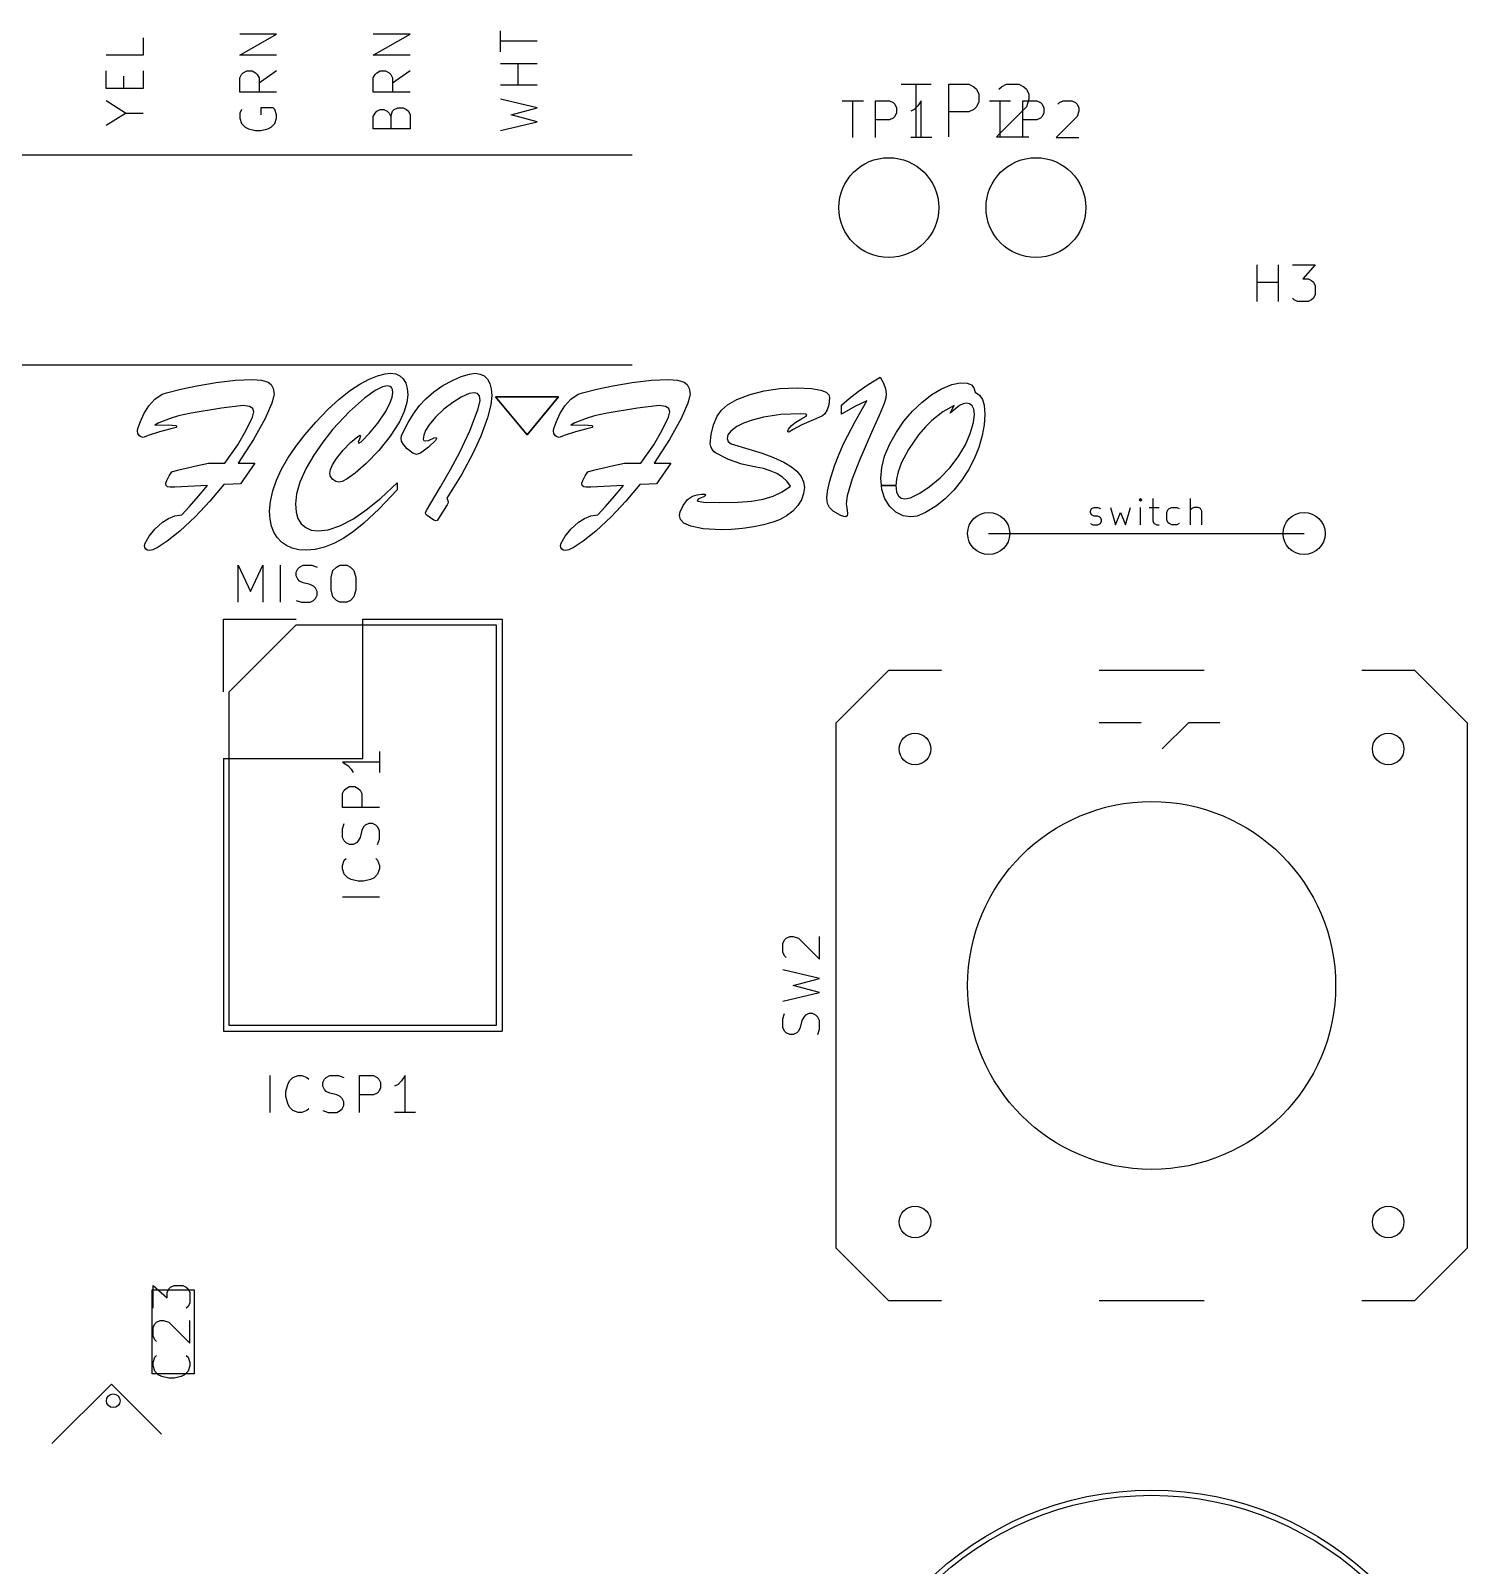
# Model space of a CAD drawing. Header units: millimetres. Extents: x 117.8 to 177.7, y -137.1 to -65.9.
# Drawn here: x 149.18 to 176.6, y -95.13 to -65.93 of the extents above; entities that cross this region are included whole.
import ezdxf

# ---------------------------------------------------------------- set-up
doc = ezdxf.new("R2010")
doc.units = ezdxf.units.MM
doc.layers.add('Component Marking Layer', color=9, linetype='CONTINUOUS', true_color=0xafafaf)
doc.layers.add('Top Silkscreen Layer', color=41, linetype='CONTINUOUS', true_color=0xf2eda1)

msp = doc.modelspace()

# ---------------------------------------------------------------- linework, layer by layer
at = {"layer": 'Component Marking Layer', "linetype": 'CONTINUOUS'}
for p, q in [((164.616666, -67.264733), (165.016666, -67.264733)), ((164.816666, -67.964733), (164.816666, -67.264733)), ((165.249999, -67.964733), (165.249999, -67.264733)), ((165.249999, -67.264733), (165.516666, -67.264733)), ((165.516666, -67.264733), (165.583333, -67.298066)), ((165.583333, -67.298066), (165.616666, -67.3314)), ((165.616666, -67.3314), (165.649999, -67.398066)), ((165.649999, -67.398066), (165.649999, -67.498066)), ((165.983333, -67.4314), (165.916666, -67.464733)), ((166.049999, -67.364733), (165.983333, -67.4314)), ((166.116666, -67.264733), (166.049999, -67.364733)), ((166.116666, -67.964733), (166.116666, -67.264733)), ((167.416666, -67.264733), (167.816666, -67.264733)), ((167.616666, -67.964733), (167.616666, -67.264733)), ((168.049999, -67.964733), (168.049999, -67.264733)), ((168.049999, -67.264733), (168.316666, -67.264733)), ((168.316666, -67.264733), (168.383333, -67.298066)), ((168.383333, -67.298066), (168.416666, -67.3314)), ((168.416666, -67.3314), (168.449999, -67.398066)), ((168.449999, -67.398066), (168.449999, -67.498066)), ((168.716666, -67.3314), (168.749999, -67.298066)), ((168.749999, -67.298066), (168.816666, -67.264733)), ((168.816666, -67.264733), (168.983333, -67.264733)), ((168.983333, -67.264733), (169.049999, -67.298066)), ((169.049999, -67.298066), (169.083333, -67.3314)), ((169.083333, -67.3314), (169.116666, -67.398066)), ((169.116666, -67.398066), (169.116666, -67.464733)), ((165.516666, -67.6314), (165.249999, -67.6314)), ((165.583333, -67.598066), (165.516666, -67.6314)), ((165.616666, -67.564733), (165.583333, -67.598066)), ((165.649999, -67.498066), (165.616666, -67.564733)), ((168.316666, -67.6314), (168.049999, -67.6314)), ((168.383333, -67.598066), (168.316666, -67.6314)), ((168.416666, -67.564733), (168.383333, -67.598066)), ((168.449999, -67.498066), (168.416666, -67.564733)), ((169.083333, -67.564733), (168.683333, -67.964733)), ((169.116666, -67.464733), (169.083333, -67.564733)), ((166.316666, -67.964733), (165.916666, -67.964733)), ((168.683333, -67.964733), (169.116666, -67.964733)), ((172.510592, -71.087406), (172.510592, -70.387406)), ((172.910592, -71.087406), (172.910592, -70.387406)), ((173.177259, -70.387406), (173.610592, -70.387406)), ((173.610592, -70.387406), (173.377259, -70.654073)), ((173.377259, -70.654073), (173.477259, -70.654073)), ((173.477259, -70.654073), (173.543925, -70.687406)), ((172.510592, -70.720739), (172.910592, -70.720739)), ((173.543925, -70.687406), (173.577259, -70.720739)), ((173.577259, -70.720739), (173.610592, -70.787406)), ((173.610592, -70.787406), (173.610592, -70.954073)), ((173.210592, -71.054073), (173.177259, -71.020739)), ((173.277259, -71.087406), (173.210592, -71.054073)), ((173.477259, -71.087406), (173.277259, -71.087406)), ((173.543925, -71.054073), (173.477259, -71.087406)), ((173.577259, -71.020739), (173.543925, -71.054073)), ((173.610592, -70.954073), (173.577259, -71.020739)), ((152.955, -78.51), (154.225, -77.24)), ((154.225, -77.24), (158.035, -77.24)), ((158.035, -77.24), (158.035, -84.86)), ((152.955, -84.86), (152.955, -78.51)), ((170.3, -79.1), (169.5, -79.1)), ((171.2, -79.1), (170.7, -79.6)), ((171.8, -79.1), (171.2, -79.1)), ((155.809733, -79.649999), (155.809733, -80.049999)), ((155.809733, -79.849999), (155.109733, -79.849999)), ((155.109733, -79.849999), (155.209733, -79.916666)), ((155.209733, -79.916666), (155.2764, -79.983333)), ((155.2764, -79.983333), (155.309733, -80.049999)), ((155.109733, -80.449999), (155.143066, -80.383333)), ((155.109733, -80.716666), (155.109733, -80.449999)), ((155.143066, -80.383333), (155.1764, -80.349999)), ((155.1764, -80.349999), (155.243066, -80.316666)), ((155.243066, -80.316666), (155.343066, -80.316666)), ((155.343066, -80.316666), (155.409733, -80.349999)), ((155.409733, -80.349999), (155.443066, -80.383333)), ((155.443066, -80.383333), (155.4764, -80.449999)), ((155.4764, -80.449999), (155.4764, -80.716666)), ((155.809733, -80.716666), (155.109733, -80.716666)), ((155.109733, -81.116666), (155.143066, -81.016666)), ((155.109733, -81.283333), (155.109733, -81.116666)), ((155.4764, -81.15), (155.443066, -81.283333)), ((155.509733, -81.083333), (155.4764, -81.15)), ((155.543066, -81.05), (155.509733, -81.083333)), ((155.609733, -81.016666), (155.543066, -81.05)), ((155.6764, -81.016666), (155.609733, -81.016666)), ((155.743066, -81.05), (155.6764, -81.016666)), ((155.7764, -81.083333), (155.743066, -81.05)), ((155.809733, -81.15), (155.7764, -81.083333)), ((155.809733, -81.316666), (155.809733, -81.15)), ((155.143066, -81.35), (155.109733, -81.283333)), ((155.1764, -81.383333), (155.143066, -81.35)), ((155.243066, -81.416666), (155.1764, -81.383333)), ((155.309733, -81.416666), (155.243066, -81.416666)), ((155.3764, -81.383333), (155.309733, -81.416666)), ((155.409733, -81.35), (155.3764, -81.383333)), ((155.443066, -81.283333), (155.409733, -81.35)), ((155.7764, -81.416666), (155.809733, -81.316666)), ((155.109733, -81.816666), (155.143066, -81.716666)), ((155.143066, -81.716666), (155.1764, -81.683333)), ((155.743066, -81.683333), (155.7764, -81.716666)), ((155.7764, -81.716666), (155.809733, -81.816666)), ((155.109733, -81.883333), (155.109733, -81.816666)), ((155.143066, -81.983333), (155.109733, -81.883333)), ((155.209733, -82.05), (155.143066, -81.983333)), ((155.7764, -81.983333), (155.709733, -82.05)), ((155.809733, -81.883333), (155.7764, -81.983333)), ((155.809733, -81.816666), (155.809733, -81.883333)), ((155.2764, -82.083333), (155.209733, -82.05)), ((155.409733, -82.116666), (155.2764, -82.083333)), ((155.509733, -82.116666), (155.409733, -82.116666)), ((155.643066, -82.083333), (155.509733, -82.116666)), ((155.709733, -82.05), (155.643066, -82.083333)), ((155.809733, -82.416666), (155.109733, -82.416666)), ((163.515566, -83.233333), (163.5489, -83.2)), ((163.5489, -83.2), (163.615566, -83.166666)), ((163.615566, -83.166666), (163.682233, -83.166666)), ((163.682233, -83.166666), (163.782233, -83.2)), ((163.782233, -83.2), (164.182233, -83.6)), ((164.182233, -83.6), (164.182233, -83.166666)), ((163.482233, -83.3), (163.515566, -83.233333)), ((163.482233, -83.466666), (163.482233, -83.3)), ((163.515566, -83.533333), (163.482233, -83.466666)), ((164.182233, -83.966666), (163.482233, -83.8)), ((163.5489, -83.566666), (163.515566, -83.533333)), ((163.682233, -84.1), (164.182233, -83.966666)), ((163.482233, -84.4), (164.182233, -84.233333)), ((164.182233, -84.233333), (163.682233, -84.1)), ((163.482233, -84.733333), (163.515566, -84.633333)), ((163.915566, -84.666667), (163.882233, -84.7)), ((163.982233, -84.633333), (163.915566, -84.666667)), ((164.0489, -84.633333), (163.982233, -84.633333)), ((164.115566, -84.666667), (164.0489, -84.633333)), ((164.1489, -84.7), (164.115566, -84.666667)), ((158.035, -84.86), (152.955, -84.86)), ((163.482233, -84.9), (163.482233, -84.733333)), ((163.515566, -84.966667), (163.482233, -84.9)), ((163.5489, -85), (163.515566, -84.966667)), ((163.782233, -84.966667), (163.7489, -85)), ((163.815566, -84.9), (163.782233, -84.966667)), ((163.8489, -84.766667), (163.815566, -84.9)), ((163.882233, -84.7), (163.8489, -84.766667)), ((164.182233, -84.766667), (164.1489, -84.7)), ((164.1489, -85.033333), (164.182233, -84.933333)), ((164.182233, -84.933333), (164.182233, -84.766667)), ((163.615566, -85.033333), (163.5489, -85)), ((163.682233, -85.033333), (163.615566, -85.033333)), ((163.7489, -85), (163.682233, -85.033333)), ((151.49, -89.89), (152.29, -89.89)), ((151.49, -91.49), (151.49, -89.89)), ((151.504733, -90.24), (151.504733, -89.806666)), ((151.504733, -89.806666), (151.7714, -90.04)), ((151.7714, -89.94), (151.804733, -89.873333)), ((151.804733, -89.873333), (151.838066, -89.84)), ((151.838066, -89.84), (151.904733, -89.806666)), ((151.904733, -89.806666), (152.0714, -89.806666)), ((152.0714, -89.806666), (152.138066, -89.84)), ((152.138066, -89.84), (152.1714, -89.873333)), ((152.1714, -89.873333), (152.204733, -89.94)), ((152.29, -89.89), (152.29, -91.49)), ((151.7714, -90.04), (151.7714, -89.94)), ((152.1714, -90.206666), (152.138066, -90.24)), ((152.204733, -90.14), (152.1714, -90.206666)), ((152.204733, -89.94), (152.204733, -90.14)), ((151.538066, -90.54), (151.5714, -90.506667)), ((151.5714, -90.506667), (151.638066, -90.473333)), ((151.638066, -90.473333), (151.704733, -90.473333)), ((151.704733, -90.473333), (151.804733, -90.506667)), ((151.804733, -90.506667), (152.204733, -90.906667)), ((152.204733, -90.906667), (152.204733, -90.473333)), ((151.504733, -90.606667), (151.538066, -90.54)), ((151.504733, -90.773333), (151.504733, -90.606667)), ((151.538066, -90.84), (151.504733, -90.773333)), ((151.5714, -90.873333), (151.538066, -90.84)), ((151.504733, -91.273333), (151.538066, -91.173333)), ((151.504733, -91.34), (151.504733, -91.273333)), ((151.538066, -91.44), (151.504733, -91.34)), ((151.538066, -91.173333), (151.5714, -91.14)), ((152.138066, -91.14), (152.1714, -91.173333)), ((152.1714, -91.173333), (152.204733, -91.273333)), ((152.204733, -91.34), (152.1714, -91.44)), ((152.204733, -91.273333), (152.204733, -91.34)), ((152.29, -91.49), (151.49, -91.49)), ((151.604733, -91.506667), (151.538066, -91.44)), ((151.6714, -91.54), (151.604733, -91.506667)), ((151.804733, -91.573333), (151.6714, -91.54)), ((151.904733, -91.573333), (151.804733, -91.573333)), ((152.038066, -91.54), (151.904733, -91.573333)), ((152.104733, -91.506667), (152.038066, -91.54)), ((152.1714, -91.44), (152.104733, -91.506667))]:
    msp.add_line(p, q, dxfattribs=at)
at = {"layer": 'Component Marking Layer'}
for centre, radius in [((150.747487, -92.001903), 0.13), ((170.5, -99.8), 6)]:
    msp.add_circle(centre, radius, dxfattribs=at)
at = {"layer": 'Top Silkscreen Layer', "linetype": 'CONTINUOUS'}
for p, q in [((158.114733, -66.333333), (158.114733, -65.933333)), ((151.314733, -66.066667), (151.314733, -66.4)), ((153.154733, -66.399999), (153.854733, -65.999999)), ((153.854733, -65.999999), (153.154733, -65.999999)), ((155.694733, -66.399999), (156.394733, -65.999999)), ((156.394733, -65.999999), (155.694733, -65.999999)), ((158.814733, -66.133333), (158.114733, -66.133333)), ((151.314733, -66.4), (150.614733, -66.4)), ((153.854733, -66.399999), (153.154733, -66.399999)), ((156.394733, -66.399999), (155.694733, -66.399999)), ((158.814733, -66.566666), (158.114733, -66.566666)), ((158.448066, -66.966666), (158.448066, -66.566666)), ((150.614733, -67.033333), (150.614733, -66.7)), ((150.948066, -67.033333), (150.948066, -66.8)), ((151.314733, -66.7), (151.314733, -67.033333)), ((153.154733, -66.833332), (153.188066, -66.766666)), ((153.154733, -67.099999), (153.154733, -66.833332)), ((153.188066, -66.766666), (153.2214, -66.733332)), ((153.2214, -66.733332), (153.288066, -66.699999)), ((153.288066, -66.699999), (153.388066, -66.699999)), ((153.388066, -66.699999), (153.454733, -66.733332)), ((153.454733, -66.733332), (153.488066, -66.766666)), ((153.488066, -66.766666), (153.5214, -66.833332)), ((153.854733, -66.699999), (153.5214, -66.933332)), ((153.5214, -66.833332), (153.5214, -67.099999)), ((155.694733, -66.833332), (155.728066, -66.766666)), ((155.694733, -67.099999), (155.694733, -66.833332)), ((155.728066, -66.766666), (155.7614, -66.733332)), ((155.7614, -66.733332), (155.828066, -66.699999)), ((155.828066, -66.699999), (155.928066, -66.699999)), ((155.928066, -66.699999), (155.994733, -66.733332)), ((155.994733, -66.733332), (156.028066, -66.766666)), ((156.028066, -66.766666), (156.0614, -66.833332)), ((156.394733, -66.699999), (156.0614, -66.933332)), ((156.0614, -66.833332), (156.0614, -67.099999)), ((151.314733, -67.033333), (150.614733, -67.033333)), ((153.854733, -67.099999), (153.154733, -67.099999)), ((156.394733, -67.099999), (155.694733, -67.099999)), ((158.814733, -66.966666), (158.114733, -66.966666)), ((165.738095, -66.953519), (166.309523, -66.953519)), ((166.023809, -67.953519), (166.023809, -66.953519)), ((166.642857, -67.953519), (166.642857, -66.953519)), ((166.642857, -66.953519), (167.023809, -66.953519)), ((167.023809, -66.953519), (167.119047, -67.001138)), ((167.119047, -67.001138), (167.166666, -67.048757)), ((167.166666, -67.048757), (167.214285, -67.143995)), ((167.214285, -67.143995), (167.214285, -67.286852)), ((167.595238, -67.048757), (167.642857, -67.001138)), ((167.642857, -67.001138), (167.738095, -66.953519)), ((167.738095, -66.953519), (167.97619, -66.953519)), ((167.97619, -66.953519), (168.071428, -67.001138)), ((168.071428, -67.001138), (168.119047, -67.048757)), ((168.119047, -67.048757), (168.166666, -67.143995)), ((168.166666, -67.143995), (168.166666, -67.239233)), ((150.9814, -67.5), (150.614733, -67.266666)), ((153.188066, -67.433332), (153.154733, -67.499999)), ((153.788066, -67.399999), (153.554733, -67.399999)), ((153.554733, -67.399999), (153.554733, -67.533332)), ((153.8214, -67.433332), (153.788066, -67.399999)), ((153.854733, -67.533332), (153.8214, -67.433332)), ((155.7614, -67.466666), (155.828066, -67.433332)), ((155.828066, -67.433332), (155.894733, -67.433332)), ((155.894733, -67.433332), (155.9614, -67.466666)), ((156.0614, -67.466666), (156.094733, -67.433332)), ((156.094733, -67.433332), (156.1614, -67.399999)), ((156.1614, -67.399999), (156.2614, -67.399999)), ((156.2614, -67.399999), (156.328066, -67.433332)), ((156.328066, -67.433332), (156.3614, -67.466666)), ((158.814733, -67.399999), (158.114733, -67.233333)), ((158.314733, -67.533333), (158.814733, -67.399999)), ((167.119047, -67.429709), (167.023809, -67.477328)), ((167.166666, -67.38209), (167.119047, -67.429709)), ((167.214285, -67.286852), (167.166666, -67.38209)), ((168.119047, -67.38209), (167.547619, -67.953519)), ((168.166666, -67.239233), (168.119047, -67.38209)), ((150.614733, -67.733333), (150.9814, -67.5)), ((150.9814, -67.5), (151.314733, -67.5)), ((153.154733, -67.499999), (153.154733, -67.599999)), ((153.154733, -67.599999), (153.188066, -67.699999)), ((153.188066, -67.699999), (153.254733, -67.766666)), ((153.754733, -67.766666), (153.8214, -67.699999)), ((153.8214, -67.699999), (153.854733, -67.599999)), ((153.854733, -67.599999), (153.854733, -67.533332)), ((155.694733, -67.566666), (155.728066, -67.499999)), ((155.694733, -67.799999), (155.694733, -67.566666)), ((155.728066, -67.499999), (155.7614, -67.466666)), ((155.9614, -67.466666), (155.994733, -67.499999)), ((155.994733, -67.499999), (156.028066, -67.566666)), ((156.028066, -67.566666), (156.0614, -67.466666)), ((156.028066, -67.566666), (156.028066, -67.799999)), ((156.3614, -67.466666), (156.394733, -67.533332)), ((156.394733, -67.533332), (156.394733, -67.799999)), ((158.114733, -67.833333), (158.814733, -67.666666)), ((158.814733, -67.666666), (158.314733, -67.533333)), ((167.023809, -67.477328), (166.642857, -67.477328)), ((153.254733, -67.766666), (153.3214, -67.799999)), ((153.3214, -67.799999), (153.454733, -67.833332)), ((153.454733, -67.833332), (153.554733, -67.833332)), ((153.554733, -67.833332), (153.688066, -67.799999)), ((153.688066, -67.799999), (153.754733, -67.766666)), ((156.394733, -67.799999), (155.694733, -67.799999)), ((167.547619, -67.953519), (168.166666, -67.953519)), ((160.62, -68.3), (136.3, -68.3)), ((160.62, -72.3), (136.3, -72.3)), ((152.030914, -72.755326), (152.339103, -72.690394)), ((152.339103, -72.690394), (152.704108, -72.628197)), ((152.704108, -72.628197), (153.072297, -72.584455)), ((153.072297, -72.584455), (153.390675, -72.570861)), ((153.390675, -72.570861), (153.568759, -72.585366)), ((153.568759, -72.585366), (153.693108, -72.623068)), ((153.693108, -72.623068), (153.753897, -72.668339)), ((153.753897, -72.668339), (153.792309, -72.739631)), ((155.261548, -72.775048), (155.441582, -72.656957)), ((155.441582, -72.656957), (155.61885, -72.563273)), ((155.61885, -72.563273), (155.772409, -72.501252)), ((155.772409, -72.501252), (155.919976, -72.461225)), ((155.962185, -72.691762), (155.87081, -72.709762)), ((155.919976, -72.461225), (156.025566, -72.449961)), ((156.008061, -72.70021), (155.962185, -72.691762)), ((156.038939, -72.723635), (156.008061, -72.70021)), ((156.025566, -72.449961), (156.122226, -72.462801)), ((156.122226, -72.462801), (156.199773, -72.499237)), ((156.199773, -72.499237), (156.262223, -72.558207)), ((156.262223, -72.558207), (156.310415, -72.642669)), ((156.310415, -72.642669), (156.339213, -72.741461)), ((156.844219, -72.805706), (157.016765, -72.686449)), ((157.016765, -72.686449), (157.198538, -72.585997)), ((157.198538, -72.585997), (157.364994, -72.514258)), ((157.364994, -72.514258), (157.52569, -72.465932)), ((157.52569, -72.465932), (157.634638, -72.452709)), ((157.634638, -72.452709), (157.727335, -72.465589)), ((157.727335, -72.465589), (157.802732, -72.502468)), ((157.802732, -72.502468), (157.865081, -72.56445)), ((157.865081, -72.56445), (157.90893, -72.643121)), ((157.90893, -72.643121), (157.937542, -72.745189)), ((159.944382, -72.755326), (160.252571, -72.690394)), ((160.252571, -72.690394), (160.617576, -72.628197)), ((160.617576, -72.628197), (160.985765, -72.584455)), ((160.985765, -72.584455), (161.304143, -72.570861)), ((161.304143, -72.570861), (161.482227, -72.585366)), ((161.482227, -72.585366), (161.606577, -72.623068)), ((161.606577, -72.623068), (161.667365, -72.668339)), ((161.667365, -72.668339), (161.705777, -72.739631)), ((164.917411, -72.801304), (165.110118, -72.663918)), ((165.110118, -72.663918), (165.336531, -72.528729)), ((165.336531, -72.528729), (165.401826, -72.642)), ((165.401826, -72.642), (165.437952, -72.745585)), ((166.503401, -72.747266), (166.698906, -72.664711)), ((166.698906, -72.664711), (166.859621, -72.633432)), ((166.859621, -72.633432), (166.99433, -72.642669)), ((166.99433, -72.642669), (167.070581, -72.674593)), ((167.070581, -72.674593), (167.118284, -72.728659)), ((151.423299, -73.071864), (151.539303, -72.941498)), ((151.539303, -72.941498), (151.677555, -72.851496)), ((151.677555, -72.851496), (151.762439, -72.822846)), ((151.762439, -72.822846), (152.030914, -72.755326)), ((153.798606, -72.909271), (153.765832, -73.018558)), ((153.792309, -72.739631), (153.806864, -72.847466)), ((153.806864, -72.847466), (153.798606, -72.909271)), ((154.828181, -73.140639), (155.044077, -72.944919)), ((155.044077, -72.944919), (155.261548, -72.775048)), ((155.526578, -72.924403), (155.240287, -73.179629)), ((155.732353, -72.777971), (155.526578, -72.924403)), ((155.87081, -72.709762), (155.732353, -72.777971)), ((156.009772, -73.027429), (156.052283, -72.907448)), ((156.057524, -72.76001), (156.038939, -72.723635)), ((156.052283, -72.907448), (156.064584, -72.814677)), ((156.064584, -72.814677), (156.057524, -72.76001)), ((156.349433, -72.85974), (156.333796, -73.010752)), ((156.339213, -72.741461), (156.349433, -72.85974)), ((156.576118, -73.067875), (156.693998, -72.938508)), ((156.693998, -72.938508), (156.844219, -72.805706)), ((157.367192, -72.908832), (157.209858, -73.006451)), ((157.519753, -72.839341), (157.367192, -72.908832)), ((157.612107, -72.821638), (157.519753, -72.839341)), ((157.67441, -72.837177), (157.612107, -72.821638)), ((157.711862, -72.882062), (157.67441, -72.837177)), ((157.692476, -73.130261), (157.726779, -72.969466)), ((157.726779, -72.969466), (157.711862, -72.882062)), ((157.948063, -72.876959), (157.930245, -73.05278)), ((157.937542, -72.745189), (157.948063, -72.876959)), ((159.22, -72.9), (158.02, -72.9)), ((158.02, -72.9), (158.62, -73.62)), ((158.62, -73.62), (158.02, -72.9)), ((158.02, -72.9), (159.22, -72.9)), ((158.62, -73.62), (159.22, -72.9)), ((159.22, -72.9), (158.62, -73.62)), ((159.336767, -73.071864), (159.452771, -72.941498)), ((159.452771, -72.941498), (159.591024, -72.851496)), ((159.591024, -72.851496), (159.675907, -72.822846)), ((159.675907, -72.822846), (159.944382, -72.755326)), ((161.712074, -72.909271), (161.6793, -73.018558)), ((161.705777, -72.739631), (161.720333, -72.847466)), ((161.720333, -72.847466), (161.712074, -72.909271)), ((162.432404, -73.053056), (162.607698, -72.953625)), ((162.607698, -72.953625), (162.866137, -72.853878)), ((162.866137, -72.853878), (163.132098, -72.784877)), ((163.132098, -72.784877), (163.427091, -72.741749)), ((163.427091, -72.741749), (163.754754, -72.726749)), ((163.754754, -72.726749), (164.033024, -72.739749)), ((164.033024, -72.739749), (164.210694, -72.771812)), ((164.210694, -72.771812), (164.309048, -72.812732)), ((164.309048, -72.812732), (164.356921, -72.85874)), ((164.356921, -72.85874), (164.371528, -72.911031)), ((164.371528, -72.911031), (164.359572, -73.055162)), ((164.598857, -73.061423), (164.748333, -72.934478)), ((164.748333, -72.934478), (164.917411, -72.801304)), ((165.084473, -72.973312), (164.853032, -73.082538)), ((164.857876, -73.367887), (165.084473, -72.973312)), ((165.441201, -72.925748), (165.414384, -73.024603)), ((165.437952, -72.745585), (165.449371, -72.842154)), ((165.449371, -72.842154), (165.441201, -72.925748)), ((166.137458, -72.998576), (166.320339, -72.857583)), ((166.320339, -72.857583), (166.503401, -72.747266)), ((167.118284, -72.728659), (167.141791, -72.810647)), ((167.141791, -72.810647), (167.224931, -72.86718)), ((167.224931, -72.86718), (167.282109, -72.951147)), ((167.282109, -72.951147), (167.313456, -73.060798)), ((151.26448, -73.366971), (151.331007, -73.222506)), ((151.331007, -73.222506), (151.423299, -73.071864)), ((151.991786, -73.263067), (151.828131, -73.309635)), ((152.22875, -73.212182), (151.991786, -73.263067)), ((152.804675, -73.116927), (152.22875, -73.212182)), ((153.218667, -73.066735), (152.804675, -73.116927)), ((153.342458, -73.083682), (153.218667, -73.066735)), ((153.278934, -73.536048), (153.394739, -73.286408)), ((153.40093, -73.123416), (153.342458, -73.083682)), ((153.394739, -73.286408), (153.419434, -73.183606)), ((153.419434, -73.183606), (153.40093, -73.123416)), ((153.765832, -73.018558), (153.635589, -73.314764)), ((154.59931, -73.380343), (154.828181, -73.140639)), ((155.240287, -73.179629), (154.928122, -73.516814)), ((155.780022, -73.398952), (155.926282, -73.18269)), ((155.926282, -73.18269), (156.009772, -73.027429)), ((156.283473, -73.181083), (156.19153, -73.375397)), ((156.333796, -73.010752), (156.283473, -73.181083)), ((156.357899, -73.386836), (156.460258, -73.224455)), ((156.460258, -73.224455), (156.576118, -73.067875)), ((156.879847, -73.284512), (156.755364, -73.432367)), ((157.038197, -73.13726), (156.879847, -73.284512)), ((157.209858, -73.006451), (157.038197, -73.13726)), ((157.528026, -73.548504), (157.692476, -73.130261)), ((157.930245, -73.05278), (157.866586, -73.30231)), ((159.177948, -73.366971), (159.244475, -73.222506)), ((159.244475, -73.222506), (159.336767, -73.071864)), ((159.905254, -73.263067), (159.741599, -73.309635)), ((160.142219, -73.212182), (159.905254, -73.263067)), ((160.718143, -73.116927), (160.142219, -73.212182)), ((161.132135, -73.066735), (160.718143, -73.116927)), ((161.255926, -73.083682), (161.132135, -73.066735)), ((161.192402, -73.536048), (161.308207, -73.286408)), ((161.314398, -73.123416), (161.255926, -73.083682)), ((161.308207, -73.286408), (161.332903, -73.183606)), ((161.332903, -73.183606), (161.314398, -73.123416)), ((161.6793, -73.018558), (161.549057, -73.314764)), ((162.165465, -73.434748), (162.237542, -73.267273)), ((162.237542, -73.267273), (162.320071, -73.150816)), ((162.320071, -73.150816), (162.432404, -73.053056)), ((163.11728, -73.288203), (162.90419, -73.342207)), ((163.44709, -73.238123), (163.11728, -73.288203)), ((163.818135, -73.220608), (163.44709, -73.238123)), ((163.924801, -73.230688), (163.818135, -73.220608)), ((163.830408, -73.323007), (163.927837, -73.26521)), ((163.943248, -73.24717), (163.924801, -73.230688)), ((163.927837, -73.26521), (163.943248, -73.24717)), ((164.23927, -73.260542), (164.070193, -73.33528)), ((164.282738, -73.222646), (164.23927, -73.260542)), ((164.329396, -73.148984), (164.282738, -73.222646)), ((164.359572, -73.055162), (164.329396, -73.148984)), ((164.598857, -73.229584), (164.598857, -73.061423)), ((164.853032, -73.082538), (164.598857, -73.229584)), ((165.319129, -73.254131), (165.168553, -73.577997)), ((165.414384, -73.024603), (165.319129, -73.254131)), ((165.788777, -73.365357), (165.954038, -73.173531)), ((165.954038, -73.173531), (166.137458, -72.998576)), ((166.529047, -73.183789), (166.316922, -73.351767)), ((166.742271, -73.062705), (166.529047, -73.183789)), ((166.670464, -73.212365), (166.742271, -73.062705)), ((166.847784, -73.066919), (166.670464, -73.212365)), ((166.917223, -73.030554), (166.847784, -73.066919)), ((166.977843, -73.019658), (166.917223, -73.030554)), ((167.037384, -73.033057), (166.977843, -73.019658)), ((167.08647, -73.074063), (167.037384, -73.033057)), ((167.117743, -73.135836), (167.08647, -73.074063)), ((167.111857, -73.38625), (167.129518, -73.226653)), ((167.129518, -73.226653), (167.117743, -73.135836)), ((167.313456, -73.060798), (167.326256, -73.238927)), ((167.326256, -73.238927), (167.314228, -73.429946)), ((151.208243, -73.548321), (151.21766, -73.501124)), ((151.216054, -73.59623), (151.208243, -73.548321)), ((151.21766, -73.501124), (151.26448, -73.366971)), ((151.628279, -73.564808), (151.432641, -73.632402)), ((151.616006, -73.392616), (151.540169, -73.439694)), ((151.540169, -73.439694), (151.796441, -73.431451)), ((151.828131, -73.309635), (151.616006, -73.392616)), ((151.845533, -73.510403), (151.628279, -73.564808)), ((151.796441, -73.431451), (151.935743, -73.445323)), ((151.944945, -73.481666), (151.845533, -73.510403)), ((151.935743, -73.445323), (151.960389, -73.468454)), ((151.960389, -73.468454), (151.944945, -73.481666)), ((153.116931, -73.811528), (153.278934, -73.536048)), ((153.635589, -73.314764), (153.418335, -73.710254)), ((154.391747, -73.624102), (154.59931, -73.380343)), ((154.928122, -73.516814), (154.732639, -73.762609)), ((155.621833, -73.593567), (155.780022, -73.398952)), ((156.19153, -73.375397), (156.016405, -73.651357)), ((156.233265, -73.641439), (156.286051, -73.520478)), ((156.286051, -73.520478), (156.357899, -73.386836)), ((156.688349, -73.539232), (156.653245, -73.627995)), ((156.755364, -73.432367), (156.688349, -73.539232)), ((157.338433, -73.952055), (157.528026, -73.548504)), ((157.866586, -73.30231), (157.739052, -73.647606)), ((159.121711, -73.548321), (159.131128, -73.501124)), ((159.129523, -73.59623), (159.121711, -73.548321)), ((159.131128, -73.501124), (159.177948, -73.366971)), ((159.541748, -73.564808), (159.346109, -73.632402)), ((159.529474, -73.392616), (159.453637, -73.439694)), ((159.453637, -73.439694), (159.709909, -73.431451)), ((159.741599, -73.309635), (159.529474, -73.392616)), ((159.759002, -73.510403), (159.541748, -73.564808)), ((159.709909, -73.431451), (159.849212, -73.445323)), ((159.858413, -73.481666), (159.759002, -73.510403)), ((159.849212, -73.445323), (159.873857, -73.468454)), ((159.873857, -73.468454), (159.858413, -73.481666)), ((161.0304, -73.811528), (161.192402, -73.536048)), ((161.549057, -73.314764), (161.331803, -73.710254)), ((162.119917, -73.617134), (162.165465, -73.434748)), ((162.496824, -73.55042), (162.441083, -73.624047)), ((162.610048, -73.466622), (162.496824, -73.55042)), ((162.737729, -73.402257), (162.610048, -73.466622)), ((162.90419, -73.342207), (162.737729, -73.402257)), ((163.578349, -73.552534), (163.591671, -73.516164)), ((163.583117, -73.564598), (163.578349, -73.552534)), ((163.598866, -73.569021), (163.583117, -73.564598)), ((163.591671, -73.516164), (163.651072, -73.447021)), ((163.682946, -73.523958), (163.598866, -73.569021)), ((163.651072, -73.447021), (163.730576, -73.381901)), ((163.845795, -73.429802), (163.682946, -73.523958)), ((163.730576, -73.381901), (163.830408, -73.323007)), ((164.070193, -73.33528), (163.845795, -73.429802)), ((164.639706, -73.791038), (164.857876, -73.367887)), ((165.168553, -73.577997), (164.946886, -74.091252)), ((165.519713, -73.793419), (165.644215, -73.57165)), ((165.644215, -73.57165), (165.788777, -73.365357)), ((166.198607, -73.469539), (166.065963, -73.624342)), ((166.316922, -73.351767), (166.198607, -73.469539)), ((167.050566, -73.597597), (167.111857, -73.38625)), ((167.314228, -73.429946), (167.276599, -73.636879)), ((151.238834, -73.635516), (151.216054, -73.59623)), ((151.273718, -73.662301), (151.238834, -73.635516)), ((151.31687, -73.671236), (151.273718, -73.662301)), ((151.432641, -73.632402), (151.31687, -73.671236)), ((152.870254, -74.165095), (153.116931, -73.811528)), ((153.418335, -73.710254), (153.126343, -74.165095)), ((154.070286, -74.067811), (154.221222, -73.845626)), ((154.221222, -73.845626), (154.391747, -73.624102)), ((154.732639, -73.762609), (154.562671, -74.010069)), ((155.121784, -73.915599), (155.262247, -73.770887)), ((155.262247, -73.770887), (155.398601, -73.65246)), ((155.398601, -73.65246), (155.437552, -73.632402)), ((155.430225, -73.708239), (155.408792, -73.76356)), ((155.408792, -73.76356), (155.421065, -73.780047)), ((155.421065, -73.780047), (155.466108, -73.75341)), ((155.45184, -73.644675), (155.430225, -73.708239)), ((155.437552, -73.632402), (155.45184, -73.644675)), ((155.466108, -73.75341), (155.621833, -73.593567)), ((156.016405, -73.651357), (155.798054, -73.923478)), ((156.222487, -73.686441), (156.233265, -73.641439)), ((156.232847, -73.742621), (156.222487, -73.686441)), ((156.267759, -73.807953), (156.232847, -73.742621)), ((156.336243, -73.886292), (156.267759, -73.807953)), ((156.743091, -73.859548), (156.592443, -73.9705)), ((156.653245, -73.627995), (156.642707, -73.702927)), ((156.642707, -73.702927), (156.652965, -73.730587)), ((156.652965, -73.730587), (156.689785, -73.739747)), ((156.689785, -73.739747), (156.744954, -73.728671)), ((156.875824, -73.73093), (156.743091, -73.859548)), ((156.744954, -73.728671), (156.849703, -73.682411)), ((156.849703, -73.682411), (156.888887, -73.672618)), ((156.898796, -73.690471), (156.875824, -73.73093)), ((156.888887, -73.672618), (156.898796, -73.690471)), ((157.739052, -73.647606), (157.587223, -73.977832)), ((159.152302, -73.635516), (159.129523, -73.59623)), ((159.187186, -73.662301), (159.152302, -73.635516)), ((159.230338, -73.671236), (159.187186, -73.662301)), ((159.346109, -73.632402), (159.230338, -73.671236)), ((160.783722, -74.165095), (161.0304, -73.811528)), ((161.331803, -73.710254), (161.039811, -74.165095)), ((162.105015, -73.796533), (162.119917, -73.617134)), ((162.113146, -73.844975), (162.105015, -73.796533)), ((162.13982, -73.898932), (162.113146, -73.844975)), ((162.441083, -73.624047), (162.424668, -73.691936)), ((162.424668, -73.691936), (162.44311, -73.752209)), ((162.44311, -73.752209), (162.501421, -73.793419)), ((162.501421, -73.793419), (162.840675, -73.892887)), ((164.547283, -74.001402), (164.639706, -73.791038)), ((165.421867, -74.026955), (165.519713, -73.793419)), ((166.065963, -73.624342), (165.874431, -73.900136)), ((166.823237, -74.038333), (166.956497, -73.812235)), ((166.956497, -73.812235), (167.050566, -73.597597)), ((167.210484, -73.862112), (167.123239, -74.079777)), ((167.276599, -73.636879), (167.210484, -73.862112)), ((152.349651, -74.204113), (152.56086, -74.165095)), ((152.56086, -74.165095), (152.870254, -74.165095)), ((153.126343, -74.165095), (153.441966, -74.165095)), ((153.441966, -74.165095), (153.169391, -74.556556)), ((153.949747, -74.275005), (154.070286, -74.067811)), ((154.562671, -74.010069), (154.416861, -74.259617)), ((154.917213, -74.190849), (154.991687, -74.075153)), ((154.991687, -74.075153), (155.121784, -73.915599)), ((155.798054, -73.923478), (155.559953, -74.171035)), ((156.448179, -73.974779), (156.336243, -73.886292)), ((156.513564, -73.995835), (156.448179, -73.974779)), ((156.592443, -73.9705), (156.513564, -73.995835)), ((157.163128, -74.285629), (157.338433, -73.952055)), ((157.587223, -73.977832), (157.37621, -74.368446)), ((160.263119, -74.204113), (160.474328, -74.165095)), ((160.474328, -74.165095), (160.783722, -74.165095)), ((161.039811, -74.165095), (161.355434, -74.165095)), ((161.355434, -74.165095), (161.082859, -74.556556)), ((162.176249, -73.945728), (162.13982, -73.898932)), ((162.205399, -73.968541), (162.176249, -73.945728)), ((162.450542, -74.090337), (162.205399, -73.968541)), ((162.707368, -74.17968), (162.450542, -74.090337)), ((162.840675, -73.892887), (163.094856, -73.969569)), ((163.094856, -73.969569), (163.309987, -74.052622)), ((163.309987, -74.052622), (163.50519, -74.14613)), ((163.50519, -74.14613), (163.648723, -74.234266)), ((164.467698, -74.211257), (164.547283, -74.001402)), ((164.946886, -74.091252), (164.806769, -74.460202)), ((165.366397, -74.244048), (165.421867, -74.026955)), ((165.744295, -74.15209), (165.680188, -74.325672)), ((165.874431, -73.900136), (165.744295, -74.15209)), ((166.662536, -74.251029), (166.823237, -74.038333)), ((167.123239, -74.079777), (167.015493, -74.288514)), ((151.765666, -74.492076), (151.808714, -74.400851)), ((151.808714, -74.400851), (151.860921, -74.329227)), ((151.860921, -74.329227), (151.972662, -74.296254)), ((151.972662, -74.296254), (152.349651, -74.204113)), ((153.851065, -74.484619), (153.949747, -74.275005)), ((154.416861, -74.259617), (154.296488, -74.521867)), ((154.867855, -74.357986), (154.879056, -74.283249)), ((154.880883, -74.417087), (154.867855, -74.357986)), ((154.879056, -74.283249), (154.917213, -74.190849)), ((154.922077, -74.471742), (154.880883, -74.417087)), ((155.348342, -74.354872), (155.197313, -74.461118)), ((155.559953, -74.171035), (155.348342, -74.354872)), ((156.973534, -74.610045), (157.163128, -74.285629)), ((157.37621, -74.368446), (157.095533, -74.827848)), ((159.679134, -74.492076), (159.722182, -74.400851)), ((159.722182, -74.400851), (159.774389, -74.329227)), ((159.774389, -74.329227), (159.88613, -74.296254)), ((159.88613, -74.296254), (160.263119, -74.204113)), ((162.977878, -74.237086), (162.707368, -74.17968)), ((163.115031, -74.265677), (162.977878, -74.237086)), ((163.245324, -74.305779), (163.115031, -74.265677)), ((163.368027, -74.359716), (163.245324, -74.305779)), ((163.47595, -74.427595), (163.368027, -74.359716)), ((163.567211, -74.509882), (163.47595, -74.427595)), ((163.648723, -74.234266), (163.75054, -74.317137)), ((163.75054, -74.317137), (163.832311, -74.415512)), ((163.832311, -74.415512), (163.878688, -74.516844)), ((164.37816, -74.496878), (164.467698, -74.211257)), ((165.348621, -74.448112), (165.366397, -74.244048)), ((165.361724, -74.585498), (165.348621, -74.448112)), ((165.680188, -74.325672), (165.64597, -74.468342)), ((166.271502, -74.613737), (166.477939, -74.442067)), ((166.477939, -74.442067), (166.662536, -74.251029)), ((167.015493, -74.288514), (166.886618, -74.489145)), ((151.74515, -74.544282), (151.765666, -74.492076)), ((151.755425, -74.58896), (151.74515, -74.544282)), ((151.783068, -74.610961), (151.755425, -74.58896)), ((151.828699, -74.619248), (151.783068, -74.610961)), ((151.921371, -74.62012), (151.828699, -74.619248)), ((152.538145, -74.589345), (151.921371, -74.62012)), ((152.368152, -74.789197), (152.538145, -74.589345)), ((152.849738, -74.568829), (152.587056, -74.887118)), ((153.031088, -74.562784), (152.849738, -74.568829)), ((153.169391, -74.556556), (153.031088, -74.562784)), ((153.736296, -74.889157), (153.780669, -74.686981)), ((153.780669, -74.686981), (153.851065, -74.484619)), ((154.231675, -74.744105), (154.21188, -74.933911)), ((154.296488, -74.521867), (154.231675, -74.744105)), ((154.979905, -74.509883), (154.922077, -74.471742)), ((155.039863, -74.521934), (154.979905, -74.509883)), ((155.10019, -74.509523), (155.039863, -74.521934)), ((155.197313, -74.461118), (155.10019, -74.509523)), ((156.148665, -74.669396), (155.806159, -75.031522)), ((155.836482, -74.828863), (156.148665, -74.536222)), ((156.148665, -74.536222), (156.148665, -74.669396)), ((156.786139, -74.920172), (156.973534, -74.610045)), ((159.658618, -74.544282), (159.679134, -74.492076)), ((159.668894, -74.58896), (159.658618, -74.544282)), ((159.696536, -74.610961), (159.668894, -74.58896)), ((159.742167, -74.619248), (159.696536, -74.610961)), ((159.834839, -74.62012), (159.742167, -74.619248)), ((160.451613, -74.589345), (159.834839, -74.62012)), ((160.28162, -74.789197), (160.451613, -74.589345)), ((160.763206, -74.568829), (160.500525, -74.887118)), ((160.944556, -74.562784), (160.763206, -74.568829)), ((161.082859, -74.556556), (160.944556, -74.562784)), ((163.301744, -74.790479), (163.474088, -74.707316)), ((163.474088, -74.707316), (163.62964, -74.597772)), ((163.62964, -74.597772), (163.567211, -74.509882)), ((163.880255, -74.739851), (163.837552, -74.859173)), ((163.878688, -74.516844), (163.893972, -74.624333)), ((163.893972, -74.624333), (163.880255, -74.739851)), ((164.322069, -74.828032), (164.33414, -74.695408)), ((164.33414, -74.695408), (164.37816, -74.496878)), ((164.806769, -74.460202), (164.709418, -74.782666)), ((165.36904, -74.662215), (165.361724, -74.585498)), ((165.361724, -74.585498), (165.635668, -74.585498)), ((165.635668, -74.585498), (165.361724, -74.585498)), ((165.426474, -74.838656), (165.36904, -74.662215)), ((165.64597, -74.468342), (165.635668, -74.585498)), ((165.635668, -74.585498), (165.64964, -74.710615)), ((165.64964, -74.710615), (165.684486, -74.785608)), ((165.913318, -74.820135), (166.089593, -74.735158)), ((166.089593, -74.735158), (166.271502, -74.613737)), ((166.738951, -74.675772), (166.58027, -74.836315)), ((166.886618, -74.489145), (166.738951, -74.675772)), ((152.052529, -75.144754), (152.19706, -74.98795)), ((152.19706, -74.98795), (152.368152, -74.789197)), ((152.587056, -74.887118), (152.303489, -75.185786)), ((153.722234, -75.073312), (153.736296, -74.889157)), ((154.21188, -74.933911), (154.225455, -75.093665)), ((155.806159, -75.031522), (155.516503, -75.301741)), ((155.561148, -75.052969), (155.836482, -74.828863)), ((156.704023, -75.064964), (156.786139, -74.920172)), ((157.087473, -74.971463), (156.937814, -75.217294)), ((157.097548, -74.954977), (157.087473, -74.971463)), ((157.095533, -74.827848), (157.109822, -74.871995)), ((157.111837, -74.93153), (157.097548, -74.954977)), ((157.109822, -74.871995), (157.118065, -74.916142)), ((157.118065, -74.916142), (157.111837, -74.93153)), ((159.965997, -75.144754), (160.110528, -74.98795)), ((160.110528, -74.98795), (160.28162, -74.789197)), ((160.500525, -74.887118), (160.216957, -75.185786)), ((161.531179, -75.089486), (161.590457, -74.965601)), ((161.590457, -74.965601), (161.674395, -74.853341)), ((161.674395, -74.853341), (161.764663, -74.790479)), ((161.764663, -74.790479), (161.852907, -74.762592)), ((161.852907, -74.762592), (161.934839, -74.750362)), ((161.872374, -74.844701), (161.856987, -74.870347)), ((161.856987, -74.870347), (161.874092, -74.885899)), ((161.913224, -74.826383), (161.872374, -74.844701)), ((161.874092, -74.885899), (161.974449, -74.90373)), ((161.979902, -74.800554), (161.913224, -74.826383)), ((161.934839, -74.750362), (162.003465, -74.754837)), ((161.974449, -74.90373), (162.281236, -74.913394)), ((161.996205, -74.792494), (161.979902, -74.800554)), ((162.010676, -74.782236), (161.996205, -74.792494)), ((162.003465, -74.754837), (162.016905, -74.769963)), ((162.016905, -74.769963), (162.010676, -74.782236)), ((162.281236, -74.913394), (162.633253, -74.906004)), ((162.633253, -74.906004), (162.885737, -74.886833)), ((162.885737, -74.886833), (163.113128, -74.848086)), ((163.113128, -74.848086), (163.301744, -74.790479)), ((163.76939, -74.970562), (163.672688, -75.075327)), ((163.837552, -74.859173), (163.76939, -74.970562)), ((164.336197, -74.931126), (164.322069, -74.828032)), ((164.375375, -75.008466), (164.336197, -74.931126)), ((164.445266, -75.073347), (164.375375, -75.008466)), ((164.709418, -74.782666), (164.686967, -74.932629)), ((164.686967, -74.932629), (164.701256, -75.012496)), ((164.701256, -75.012496), (164.715544, -75.11691)), ((165.519555, -74.988721), (165.426474, -74.838656)), ((165.635484, -75.095844), (165.519555, -74.988721)), ((165.684486, -74.785608), (165.735714, -74.827111)), ((165.735714, -74.827111), (165.807859, -74.841587)), ((165.807859, -74.841587), (165.913318, -74.820135)), ((166.410162, -74.972745), (166.200472, -75.102206)), ((166.58027, -74.836315), (166.410162, -74.972745)), ((169.334711, -75.073784), (169.35852, -75.026165)), ((169.35852, -75.026165), (169.406139, -75.002356)), ((169.406139, -75.002356), (169.477568, -75.002356)), ((169.477568, -75.002356), (169.525187, -75.026165)), ((169.715663, -75.002356), (169.810901, -75.335689)), ((170.001377, -75.335689), (170.096615, -75.002356)), ((170.287092, -74.835689), (170.263283, -74.859499)), ((170.263283, -74.859499), (170.287092, -74.883308)), ((170.310902, -74.859499), (170.287092, -74.835689)), ((170.287092, -74.835689), (170.287092, -74.883308)), ((170.287092, -74.883308), (170.310902, -74.859499)), ((170.287092, -75.335689), (170.287092, -75.002356)), ((170.453759, -75.002356), (170.644235, -75.002356)), ((170.525187, -74.835689), (170.525187, -75.26426)), ((170.810901, -75.049975), (170.834711, -75.026165)), ((170.834711, -75.026165), (170.88233, -75.002356)), ((170.88233, -75.002356), (170.977568, -75.002356)), ((170.977568, -75.002356), (171.025187, -75.026165)), ((171.239472, -75.335689), (171.239472, -74.835689)), ((171.263282, -75.026165), (171.239472, -75.049975)), ((171.310901, -75.002356), (171.263282, -75.026165)), ((171.382329, -75.002356), (171.310901, -75.002356)), ((171.429948, -75.026165), (171.382329, -75.002356)), ((171.453758, -75.073784), (171.429948, -75.026165)), ((151.53639, -75.416811), (151.6836, -75.283972)), ((151.6836, -75.283972), (151.796652, -75.212934)), ((151.796652, -75.212934), (151.918832, -75.166761)), ((151.918832, -75.166761), (152.052529, -75.144754)), ((152.303489, -75.185786), (152.011788, -75.45594)), ((153.731917, -75.225988), (153.722234, -75.073312)), ((153.759441, -75.358525), (153.731917, -75.225988)), ((154.225455, -75.093665), (154.262072, -75.214546)), ((154.262072, -75.214546), (154.324833, -75.315297)), ((154.324833, -75.315297), (154.409717, -75.388752)), ((155.05912, -75.354729), (155.318483, -75.218759)), ((155.318483, -75.218759), (155.561148, -75.052969)), ((155.516503, -75.301741), (155.318712, -75.460373)), ((156.689785, -75.10482), (156.704023, -75.064964)), ((156.696317, -75.129854), (156.689785, -75.10482)), ((156.718545, -75.156294), (156.696317, -75.129854)), ((156.84549, -75.248618), (156.718545, -75.156294)), ((156.886523, -75.260341), (156.84549, -75.248618)), ((156.910484, -75.25137), (156.886523, -75.260341)), ((156.937814, -75.217294), (156.910484, -75.25137)), ((159.449859, -75.416811), (159.597069, -75.283972)), ((159.597069, -75.283972), (159.71012, -75.212934)), ((159.71012, -75.212934), (159.832301, -75.166761)), ((159.832301, -75.166761), (159.965997, -75.144754)), ((160.216957, -75.185786), (159.925256, -75.45594)), ((161.516817, -75.15721), (161.531179, -75.089486)), ((161.537198, -75.234671), (161.516817, -75.15721)), ((161.602866, -75.302247), (161.537198, -75.234671)), ((161.734987, -75.362191), (161.602866, -75.302247)), ((163.118379, -75.333431), (162.930768, -75.373017)), ((163.293269, -75.284535), (163.118379, -75.333431)), ((163.422644, -75.237077), (163.293269, -75.284535)), ((163.556708, -75.164402), (163.422644, -75.237077)), ((163.672688, -75.075327), (163.556708, -75.164402)), ((164.5864, -75.155928), (164.445266, -75.073347)), ((164.645345, -75.177566), (164.5864, -75.155928)), ((164.681655, -75.180657), (164.645345, -75.177566)), ((164.705536, -75.165277), (164.681655, -75.180657)), ((164.715544, -75.11691), (164.705536, -75.165277)), ((165.772345, -75.163782), (165.635484, -75.095844)), ((165.916303, -75.185969), (165.772345, -75.163782)), ((166.039866, -75.167294), (165.916303, -75.185969)), ((166.200472, -75.102206), (166.039866, -75.167294)), ((169.334711, -75.097594), (169.334711, -75.073784)), ((169.35852, -75.145213), (169.334711, -75.097594)), ((169.334711, -75.31188), (169.38233, -75.335689)), ((169.406139, -75.169022), (169.35852, -75.145213)), ((169.477568, -75.169022), (169.406139, -75.169022)), ((169.525187, -75.192832), (169.477568, -75.169022)), ((169.477568, -75.335689), (169.525187, -75.31188)), ((169.548996, -75.240451), (169.525187, -75.192832)), ((169.525187, -75.31188), (169.548996, -75.26426)), ((169.548996, -75.26426), (169.548996, -75.240451)), ((169.810901, -75.335689), (169.906139, -75.097594)), ((169.906139, -75.097594), (170.001377, -75.335689)), ((170.525187, -75.26426), (170.548997, -75.31188)), ((170.548997, -75.31188), (170.596616, -75.335689)), ((170.787092, -75.097594), (170.810901, -75.049975)), ((170.787092, -75.240451), (170.787092, -75.097594)), ((170.810901, -75.28807), (170.787092, -75.240451)), ((170.834711, -75.31188), (170.810901, -75.28807)), ((170.88233, -75.335689), (170.834711, -75.31188)), ((171.025187, -75.31188), (170.977568, -75.335689)), ((171.453758, -75.335689), (171.453758, -75.073784)), ((151.354129, -75.685248), (151.430443, -75.552517)), ((151.430443, -75.552517), (151.53639, -75.416811)), ((152.011788, -75.45594), (151.770612, -75.648871)), ((153.803201, -75.473932), (153.759441, -75.358525)), ((153.866452, -75.578481), (153.803201, -75.473932)), ((153.945916, -75.66352), (153.866452, -75.578481)), ((154.409717, -75.388752), (154.514404, -75.43422)), ((154.514404, -75.43422), (154.644373, -75.450301)), ((154.644373, -75.450301), (154.837008, -75.427884)), ((154.837008, -75.427884), (155.05912, -75.354729)), ((155.131563, -75.586971), (154.953951, -75.684958)), ((155.318712, -75.460373), (155.131563, -75.586971)), ((159.267597, -75.685248), (159.343911, -75.552517)), ((159.343911, -75.552517), (159.449859, -75.416811)), ((159.925256, -75.45594), (159.68408, -75.648871)), ((161.971326, -75.410809), (161.734987, -75.362191)), ((162.312011, -75.429785), (161.971326, -75.410809)), ((162.508725, -75.423543), (162.312011, -75.429785)), ((162.72069, -75.404139), (162.508725, -75.423543)), ((162.930768, -75.373017), (162.72069, -75.404139)), ((167.4, -75.5), (173.4, -75.5)), ((169.38233, -75.335689), (169.477568, -75.335689)), ((170.596616, -75.335689), (170.644235, -75.335689)), ((170.977568, -75.335689), (170.88233, -75.335689)), ((151.339401, -75.730936), (151.354129, -75.685248)), ((151.346661, -75.768254), (151.339401, -75.730936)), ((151.367978, -75.797431), (151.346661, -75.768254)), ((151.399248, -75.816645), (151.367978, -75.797431)), ((151.435755, -75.823077), (151.399248, -75.816645)), ((151.497869, -75.81045), (151.435755, -75.823077)), ((151.602592, -75.76029), (151.497869, -75.81045)), ((151.770612, -75.648871), (151.602592, -75.76029)), ((154.042986, -75.73112), (153.945916, -75.66352)), ((154.152131, -75.778857), (154.042986, -75.73112)), ((154.27776, -75.808731), (154.152131, -75.778857)), ((154.423089, -75.81923), (154.27776, -75.808731)), ((154.591171, -75.805119), (154.423089, -75.81923)), ((154.767316, -75.76141), (154.591171, -75.805119)), ((154.953951, -75.684958), (154.767316, -75.76141)), ((159.252869, -75.730936), (159.267597, -75.685248)), ((159.26013, -75.768254), (159.252869, -75.730936)), ((159.281446, -75.797431), (159.26013, -75.768254)), ((159.312716, -75.816645), (159.281446, -75.797431)), ((159.349223, -75.823077), (159.312716, -75.816645)), ((159.411337, -75.81045), (159.349223, -75.823077)), ((159.51606, -75.76029), (159.411337, -75.81045)), ((159.68408, -75.648871), (159.51606, -75.76029)), ((153.126797, -76.805233), (153.126797, -76.105233)), ((153.126797, -76.105233), (153.360131, -76.605233)), ((153.360131, -76.605233), (153.593464, -76.105233)), ((153.593464, -76.105233), (153.593464, -76.805233)), ((153.926797, -76.805233), (153.926797, -76.105233)), ((154.226797, -76.238566), (154.26013, -76.1719)), ((154.26013, -76.1719), (154.293464, -76.138566)), ((154.293464, -76.138566), (154.36013, -76.105233)), ((154.36013, -76.105233), (154.526797, -76.105233)), ((154.526797, -76.105233), (154.626797, -76.138566)), ((154.893464, -76.338566), (154.926797, -76.205233)), ((154.926797, -76.205233), (154.993464, -76.138566)), ((154.993464, -76.138566), (155.060131, -76.105233)), ((155.060131, -76.105233), (155.193464, -76.105233)), ((155.193464, -76.105233), (155.260131, -76.138566)), ((155.260131, -76.138566), (155.326797, -76.205233)), ((155.326797, -76.205233), (155.360131, -76.338566)), ((154.226797, -76.305233), (154.226797, -76.238566)), ((154.26013, -76.3719), (154.226797, -76.305233)), ((154.293464, -76.405233), (154.26013, -76.3719)), ((154.36013, -76.438566), (154.293464, -76.405233)), ((154.493464, -76.4719), (154.36013, -76.438566)), ((154.56013, -76.505233), (154.493464, -76.4719)), ((154.893464, -76.5719), (154.893464, -76.338566)), ((155.360131, -76.338566), (155.360131, -76.5719)), ((154.226797, -76.7719), (154.326797, -76.805233)), ((154.493464, -76.805233), (154.56013, -76.7719)), ((154.593464, -76.538566), (154.56013, -76.505233)), ((154.56013, -76.7719), (154.593464, -76.738566)), ((154.626797, -76.605233), (154.593464, -76.538566)), ((154.593464, -76.738566), (154.626797, -76.6719)), ((154.626797, -76.6719), (154.626797, -76.605233)), ((154.926797, -76.705233), (154.893464, -76.5719)), ((154.993464, -76.7719), (154.926797, -76.705233)), ((155.060131, -76.805233), (154.993464, -76.7719)), ((155.260131, -76.7719), (155.193464, -76.805233)), ((155.326797, -76.705233), (155.260131, -76.7719)), ((155.360131, -76.5719), (155.326797, -76.705233)), ((154.326797, -76.805233), (154.493464, -76.805233)), ((155.193464, -76.805233), (155.060131, -76.805233)), ((152.845, -77.13), (154.225, -77.13)), ((152.845, -78.51), (152.845, -77.13)), ((155.495, -77.13), (158.145, -77.13)), ((155.495, -79.78), (155.495, -77.13)), ((158.145, -77.13), (158.145, -84.97)), ((165.5, -78.1), (164.5, -79.1)), ((165.5, -78.1), (166.5, -78.1)), ((169.5, -78.1), (171.5, -78.1)), ((174.5, -78.1), (175.5, -78.1)), ((175.5, -78.1), (176.5, -79.1)), ((164.5, -89.1), (164.5, -79.1)), ((176.5, -79.1), (176.5, -89.1)), ((152.845, -79.78), (152.845, -84.97)), ((152.845, -79.78), (155.495, -79.78)), ((152.845, -84.97), (158.145, -84.97)), ((153.733333, -86.514733), (153.733333, -85.814733)), ((154.166666, -85.848066), (154.266666, -85.814733)), ((154.266666, -85.814733), (154.333333, -85.814733)), ((154.333333, -85.814733), (154.433333, -85.848066)), ((154.8, -85.848066), (154.866666, -85.814733)), ((154.866666, -85.814733), (155.033333, -85.814733)), ((155.033333, -85.814733), (155.133333, -85.848066)), ((155.433333, -86.514733), (155.433333, -85.814733)), ((155.433333, -85.814733), (155.7, -85.814733)), ((155.7, -85.814733), (155.766667, -85.848066)), ((156.3, -85.814733), (156.233333, -85.914733)), ((156.3, -86.514733), (156.3, -85.814733)), ((154.033333, -86.114733), (154.066666, -85.9814)), ((154.033333, -86.214733), (154.033333, -86.114733)), ((154.066666, -85.9814), (154.1, -85.914733)), ((154.1, -85.914733), (154.166666, -85.848066)), ((154.433333, -85.848066), (154.466666, -85.8814)), ((154.733333, -85.948066), (154.766666, -85.8814)), ((154.733333, -86.014733), (154.733333, -85.948066)), ((154.766666, -86.0814), (154.733333, -86.014733)), ((154.766666, -85.8814), (154.8, -85.848066)), ((154.8, -86.114733), (154.766666, -86.0814)), ((154.866666, -86.148066), (154.8, -86.114733)), ((155.766667, -85.848066), (155.8, -85.8814)), ((155.8, -86.114733), (155.766667, -86.148066)), ((155.8, -85.8814), (155.833333, -85.948066)), ((155.833333, -86.048066), (155.8, -86.114733)), ((155.833333, -85.948066), (155.833333, -86.048066)), ((156.166667, -85.9814), (156.1, -86.014733)), ((156.233333, -85.914733), (156.166667, -85.9814)), ((154.066666, -86.348066), (154.033333, -86.214733)), ((154.1, -86.414733), (154.066666, -86.348066)), ((154.166666, -86.4814), (154.1, -86.414733)), ((155, -86.1814), (154.866666, -86.148066)), ((155.066666, -86.214733), (155, -86.1814)), ((155.1, -86.248066), (155.066666, -86.214733)), ((155.133333, -86.314733), (155.1, -86.248066)), ((155.1, -86.448066), (155.133333, -86.3814)), ((155.133333, -86.3814), (155.133333, -86.314733)), ((155.7, -86.1814), (155.433333, -86.1814)), ((155.766667, -86.148066), (155.7, -86.1814)), ((154.266666, -86.514733), (154.166666, -86.4814)), ((154.333333, -86.514733), (154.266666, -86.514733)), ((154.433333, -86.4814), (154.333333, -86.514733)), ((154.466666, -86.448066), (154.433333, -86.4814)), ((154.733333, -86.4814), (154.833333, -86.514733)), ((154.833333, -86.514733), (155, -86.514733)), ((155, -86.514733), (155.066666, -86.4814)), ((155.066666, -86.4814), (155.1, -86.448066)), ((156.5, -86.514733), (156.1, -86.514733)), ((164.5, -89.1), (165.5, -90.1)), ((175.5, -90.1), (176.5, -89.1)), ((166.5, -90.1), (165.5, -90.1)), ((171.5, -90.1), (169.5, -90.1)), ((175.5, -90.1), (174.5, -90.1)), ((150.712132, -91.683705), (149.580761, -92.815076)), ((151.666726, -92.638299), (150.712132, -91.683705))]:
    msp.add_line(p, q, dxfattribs=at)
at = {"layer": 'Top Silkscreen Layer'}
for centre, radius in [((165.5, -69.3), 0.95), ((168.3, -69.3), 0.95), ((167.4, -75.5), 0.4), ((173.4, -75.5), 0.4), ((166, -79.6), 0.3), ((175, -79.6), 0.3), ((170.5, -84.1), 3.5), ((166, -88.6), 0.3), ((175, -88.6), 0.3), ((170.5, -99.8), 6.1)]:
    msp.add_circle(centre, radius, dxfattribs=at)

doc.saveas('drawing.dxf')
